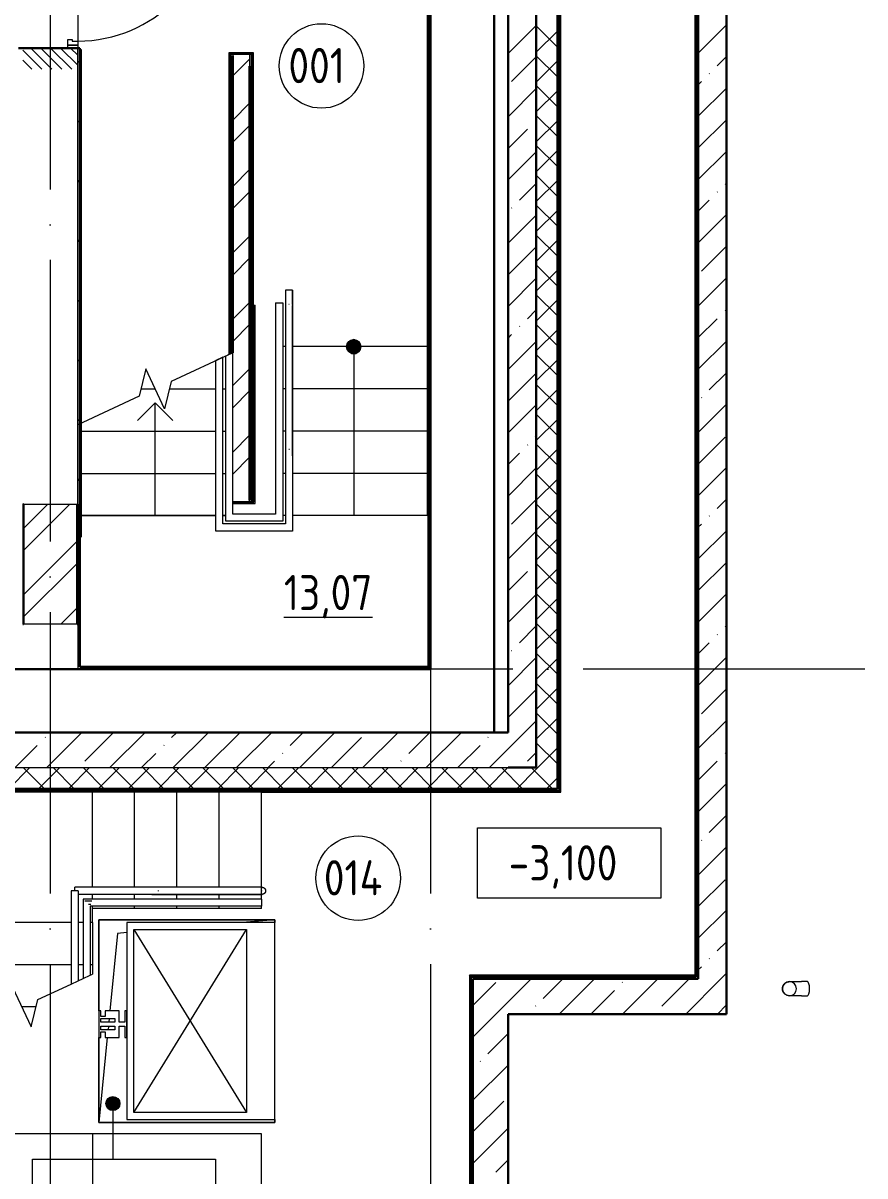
# Model space of a CAD drawing. Header units: millimetres. Extents: x -325553 to 627452, y -28539 to 738858.
# Drawn here: x -181163 to -175187, y 643672 to 651860 of the extents above; entities that cross this region are included whole.
import ezdxf

# ---------------------------------------------------------------- set-up
doc = ezdxf.new("R2010")
doc.units = ezdxf.units.MM
doc.linetypes.add('ADSK_Линия сетки', pattern=[25, 20, -2.5, 0, -2.5])
doc.linetypes.add('ADSK_Штриховая_ш2 п1_5', pattern=[4.5, 3, -1.5])
for name, color, linetype, lineweight in [('Аннотация', 7, 'Continuous', 18), ('Двери', 252, 'Continuous', 9), ('Лестницы', 252, 'Continuous', 9), ('Марки помещений', 252, 'Continuous', 20), ('Обобщенные модели', 252, 'Continuous', 18), ('Оборудование', 8, 'Continuous', 18), ('Ограждение', 252, 'Continuous', 9), ('Оси', 252, 'Continuous', 9), ('Отметки', 7, 'Continuous', 9), ('Перекрытие', 252, 'Continuous', 18), ('Стены внутренние', 7, 'Continuous', 18), ('Стены наружные', 7, 'Continuous', 18), ('Стены штриховка', 7, 'Continuous', 9), ('Стрелки вверх', 7, 'Continuous', 18)]:
    doc.layers.add(name, color=color, linetype=linetype, lineweight=lineweight)
doc.styles.add('GOST Common_2', font='', dxfattribs={"width": 0.9, "height": 250})
doc.styles.get('GOST Common_2').set_extended_font_data('GOST type B')
pattern_1 = [(0, (-204731, -798.36), (0, 600), []), (90, (-204731, -798.36), (-600, 4e-14), [])]

# ---------------------------------------------------------------- blocks, each defined once
blk = doc.blocks.new('подвал')
at = {"layer": 'Двери', "lineweight": 18, "true_color": 0x636466}
h = blk.add_hatch(dxfattribs=at)
h.set_pattern_fill('FP_1', color=251, angle=-90, style=0, pattern_type=2)
h.set_pattern_definition([(315, (-180166.95, 19506.906), (35.3553, 35.3553), [])])
h.paths.add_polyline_path([(-179972, 18821.9), (-179972, 18971.9), (-180362, 18971.9), (-180362, 18821.9)])
h.paths.add_polyline_path([(-180362, 20041.9), (-179972, 20041.9), (-179972, 20191.9), (-180362, 20191.9)])
at = {"layer": 'Ограждение', "true_color": 0x636466}
h = blk.add_hatch(dxfattribs=at)
h.set_pattern_fill('FP_22', color=251, style=0, pattern_type=2)
h.set_pattern_definition(pattern_1)
h.paths.add_polyline_path([(-175582, 12376.9), (-175582, 22696.9), (-175592, 22686.9), (-175592, 12386.9)])
h = blk.add_hatch(dxfattribs=at)
h.set_pattern_fill('FP_22', color=251, style=0, pattern_type=2)
h.set_pattern_definition(pattern_1)
h.paths.add_polyline_path([(-176542, 13686.9), (-176542, 20561.9), (-176552, 20551.9), (-176552, 13696.9)])
h = blk.add_hatch(dxfattribs=at)
h.set_pattern_fill('FP_22', color=251, style=0, pattern_type=2)
h.set_pattern_definition(pattern_1)
h.paths.add_polyline_path([(-179957, 16302.4), (-179947, 16307.1), (-179947, 18961.9), (-179957, 18961.9), (-179957, 16307.1)])
h = blk.add_hatch(dxfattribs=at)
h.set_pattern_fill('FP_22', color=251, style=0, pattern_type=2)
h.set_pattern_definition(pattern_1)
h.paths.add_polyline_path([(-178897, 16796.7), (-178887, 16801.4), (-178887, 18932), (-178897, 18941.9), (-178897, 16802.7)])
h = blk.add_hatch(dxfattribs=at)
h.set_pattern_fill('FP_22', color=251, style=0, pattern_type=2)
h.set_pattern_definition(pattern_1)
h.paths.add_polyline_path([(-178727, 15746.9), (-178727, 18941.9), (-178737, 18931.9), (-178737, 15746.9)])
h = blk.add_hatch(dxfattribs=at)
h.set_pattern_fill('FP_22', color=251, style=0, pattern_type=2)
h.set_pattern_definition(pattern_1)
h.paths.add_polyline_path([(-177543.4, 13686.9), (-176542, 13686.9), (-176552, 13696.9), (-178668.7, 13696.9), (-178668.7, 13686.9)])
h = blk.add_hatch(dxfattribs=at)
h.set_pattern_fill('FP_22', color=251, style=0, pattern_type=2)
h.set_pattern_definition(pattern_1)
h.paths.add_polyline_path([(-177167, 12376.9), (-175582, 12376.9), (-175592, 12386.9), (-177192, 12386.9), (-177182, 12376.9)])
h = blk.add_hatch(dxfattribs=at)
h.set_pattern_fill('FP_22', color=251, style=0, pattern_type=2)
h.set_pattern_definition(pattern_1)
h.paths.add_polyline_path([(-177182, 10274.9), (-177182, 12376.9), (-177192, 12386.9), (-177192, 10284.9)])
at = {"layer": 'Отметки', "true_color": 0x636466}
h = blk.add_hatch(color=251, dxfattribs=at)
edge = h.paths.add_edge_path()
edge.add_arc((-179722.6, 11476.1), 50, 0, 360)
at = {"layer": 'Стрелки вверх', "true_color": 0x636466}
h = blk.add_hatch(color=251, dxfattribs=at)
edge = h.paths.add_edge_path()
edge.add_arc((-178013.4, 16851.9), 50, 0, 360)
blk.add_hatch(color=251, dxfattribs=at).paths.add_polyline_path([(-177999.3, 16803.9), (-177975.6, 16819.2), (-177963.9, 16844.8), (-177967.9, 16872.7), (-177986.4, 16894), (-178013.4, 16901.9), (-178040.5, 16894), (-178058.9, 16872.7), (-178062.9, 16844.8), (-178051.2, 16819.2), (-178027.5, 16803.9)])
at = {"layer": 'Аннотация', "color": 251, "lineweight": 20, "true_color": 0x636466}
for p, q in [((-177133.4, 12933.8), (-177133.4, 13433.8)), ((-177133.4, 13433.8), (-175833.4, 13433.8)), ((-175833.4, 13433.8), (-175833.4, 12933.8)), ((-175833.4, 12933.8), (-177133.4, 12933.8)), ((-180293.7, 10581), (-180293.7, 11081)), ((-180293.7, 11081), (-178993.7, 11081)), ((-178993.7, 11081), (-178993.7, 10581))]:
    blk.add_line(p, q, dxfattribs=at)
at = {"layer": 'Двери', "color": 251, "true_color": 0x636466}
for p, q in [((-180042, 19031.9), (-180012, 19031.9)), ((-180042, 18991.9), (-180042, 19031.9)), ((-180012, 19031.9), (-180012, 19021.9)), ((-180012, 19021.9), (-179972, 19021.9)), ((-179972, 19021.9), (-179972, 18991.9)), ((-179972, 18991.9), (-180042, 18991.9)), ((-180042, 18971.9), (-180042, 18991.9)), ((-180042, 18991.9), (-179972, 18991.9)), ((-179972, 18971.9), (-180042, 18971.9)), ((-179972, 18991.9), (-179972, 18971.9))]:
    blk.add_line(p, q, dxfattribs=at)
at = {"layer": 'Двери', "color": 251, "linetype": 'ADSK_Штриховая_ш2 п1_5', "true_color": 0x636466}
for p, q in [((-179972, 18971.9), (-180362, 18971.9)), ((-179972, 18821.9), (-179972, 18971.9))]:
    blk.add_line(p, q, dxfattribs=at)
at = {"layer": 'Двери', "color": 251, "true_color": 0x636466}
blk.add_arc((-179972, 19991.9), 970, 270, 0, dxfattribs=at)
at = {"layer": 'Лестницы', "color": 251, "true_color": 0x636466}
for p, q in [((-178872, 16808.4), (-179308.7, 16604.7)), ((-178497.4, 16851.9), (-178517.4, 16851.9)), ((-178497.4, 16851.9), (-178517.4, 16851.9)), ((-177492, 16851.9), (-178447.4, 16851.9)), ((-177492, 16851.9), (-178447.4, 16851.9)), ((-179488, 16693.5), (-179535.2, 16499.1)), ((-179355.9, 16410.3), (-179488, 16693.5)), ((-179522.4, 16551.9), (-179422, 16551.9)), ((-179522.4, 16551.9), (-179422, 16551.9)), ((-179308.7, 16604.7), (-179355.9, 16410.3)), ((-179321.5, 16551.9), (-178991.6, 16551.9)), ((-179321.5, 16551.9), (-178991.6, 16551.9)), ((-178941.6, 16551.9), (-178921.6, 16551.9)), ((-178941.6, 16551.9), (-178921.6, 16551.9)), ((-178497.4, 16551.9), (-178517.4, 16551.9)), ((-178497.4, 16551.9), (-178517.4, 16551.9)), ((-177492, 16551.9), (-178447.4, 16551.9)), ((-177492, 16551.9), (-178447.4, 16551.9)), ((-179535.2, 16499.1), (-179972, 16295.4)), ((-179947, 16251.9), (-178991.6, 16251.9)), ((-179947, 16251.9), (-178991.6, 16251.9)), ((-178941.6, 16251.9), (-178921.6, 16251.9)), ((-178941.6, 16251.9), (-178921.6, 16251.9)), ((-178497.4, 16251.9), (-178517.4, 16251.9)), ((-178497.4, 16251.9), (-178517.4, 16251.9)), ((-177492, 16251.9), (-178447.4, 16251.9)), ((-177492, 16251.9), (-178447.4, 16251.9)), ((-179947, 15951.9), (-178991.6, 15951.9)), ((-179947, 15951.9), (-178991.6, 15951.9)), ((-178941.6, 15951.9), (-178921.6, 15951.9)), ((-178941.6, 15951.9), (-178921.6, 15951.9)), ((-178497.4, 15951.9), (-178517.4, 15951.9)), ((-178497.4, 15951.9), (-178517.4, 15951.9)), ((-177492, 15951.9), (-178447.4, 15951.9)), ((-177492, 15951.9), (-178447.4, 15951.9)), ((-179947, 15651.9), (-178991.6, 15651.9)), ((-179947, 15651.9), (-178991.6, 15651.9)), ((-178941.6, 15651.9), (-178921.6, 15651.9)), ((-178941.6, 15651.9), (-178921.6, 15651.9)), ((-179868.7, 13011.9), (-179868.7, 13686.9)), ((-179868.7, 13011.9), (-179868.7, 13686.9)), ((-179568.7, 13011.9), (-179568.7, 13686.9)), ((-179568.7, 13011.9), (-179568.7, 13686.9)), ((-179268.7, 13011.9), (-179268.7, 13686.9)), ((-179268.7, 13011.9), (-179268.7, 13686.9)), ((-178968.7, 13011.9), (-178968.7, 13686.9)), ((-178968.7, 13011.9), (-178968.7, 13686.9)), ((-178668.7, 13011.9), (-178668.7, 13686.9)), ((-178668.7, 13011.9), (-178668.7, 13686.9)), ((-179868.7, 12926.9), (-179868.7, 12961.9)), ((-179868.7, 12926.9), (-179868.7, 12961.9)), ((-179568.7, 12926.9), (-179568.7, 12961.9)), ((-179568.7, 12926.9), (-179568.7, 12961.9)), ((-179268.7, 12926.9), (-179268.7, 12961.9)), ((-179268.7, 12926.9), (-179268.7, 12961.9)), ((-178968.7, 12926.9), (-178968.7, 12961.9)), ((-178968.7, 12926.9), (-178968.7, 12961.9)), ((-178668.7, 12926.9), (-178668.7, 12961.9)), ((-178668.7, 12926.9), (-178668.7, 12961.9)), ((-179868.7, 12861.9), (-179868.7, 12876.9)), ((-179868.7, 12861.9), (-179868.7, 12876.9)), ((-179868.7, 12761.9), (-179868.7, 12861.9)), ((-179568.7, 12861.9), (-179868.7, 12861.9)), ((-179568.7, 12861.9), (-179568.7, 12876.9)), ((-179568.7, 12861.9), (-179568.7, 12876.9)), ((-179268.7, 12861.9), (-179568.7, 12861.9)), ((-179268.7, 12861.9), (-179268.7, 12876.9)), ((-179268.7, 12861.9), (-179268.7, 12876.9)), ((-178968.7, 12861.9), (-179268.7, 12861.9)), ((-178968.7, 12861.9), (-178968.7, 12876.9)), ((-178968.7, 12861.9), (-178968.7, 12876.9)), ((-178668.7, 12861.9), (-178968.7, 12861.9)), ((-178668.7, 12861.9), (-178668.7, 12876.9)), ((-178668.7, 12861.9), (-178668.7, 12876.9)), ((-180018.7, 12761.9), (-180842, 12761.9)), ((-180018.7, 12761.9), (-180842, 12761.9)), ((-179933.7, 12761.9), (-179968.7, 12761.9)), ((-179933.7, 12761.9), (-179968.7, 12761.9)), ((-179868.7, 12761.9), (-179883.7, 12761.9)), ((-179868.7, 12761.9), (-179883.7, 12761.9)), ((-179868.7, 12761.9), (-179868.7, 12461.9)), ((-180018.7, 12461.9), (-180842, 12461.9)), ((-180018.7, 12461.9), (-180842, 12461.9)), ((-179933.7, 12461.9), (-179968.7, 12461.9)), ((-179933.7, 12461.9), (-179968.7, 12461.9)), ((-179868.7, 12461.9), (-179883.7, 12461.9)), ((-179868.7, 12461.9), (-179883.7, 12461.9)), ((-179868.7, 12461.9), (-179868.7, 12395.1)), ((-179968.7, 12348.4), (-179933.7, 12364.7)), ((-179883.7, 12388.1), (-179868.7, 12395.1)), ((-180434.7, 12303.5), (-180302.7, 12020.3)), ((-180255.4, 12214.7), (-180018.7, 12325.1)), ((-180302.7, 12020.3), (-180255.4, 12214.7)), ((-180268.3, 12161.9), (-180368.7, 12161.9)), ((-180268.3, 12161.9), (-180368.7, 12161.9))]:
    blk.add_line(p, q, dxfattribs=at)
at = {"layer": 'Марки помещений', "color": 251, "true_color": 0x636466}
for centre in [(-178242, 18845.1), (-177982.1, 13077)]:
    blk.add_circle(centre, 300, dxfattribs=at)
at = {"layer": 'Обобщенные модели', "color": 251, "true_color": 0x636466}
for p, q in [((-174792.8, 12341.9), (-174833.6, 12341.9)), ((-174833.6, 12241.9), (-174792.8, 12241.9))]:
    blk.add_line(p, q, dxfattribs=at)
at = {"layer": 'Обобщенные модели', "color": 251, "true_color": 0x636466, "flags": 128}
for points in [[(-174970, 12291.9), (-174969.9, 12293.9), (-174969.8, 12295.9), (-174969.6, 12297.9), (-174969.3, 12299.9), (-174969, 12301.8), (-174968.5, 12303.8), (-174968, 12305.7), (-174967.4, 12307.6), (-174966.7, 12309.5), (-174966, 12311.4), (-174965.2, 12313.2), (-174964.3, 12315), (-174963.3, 12316.7), (-174962.3, 12318.5), (-174961.2, 12320.1), (-174960.1, 12321.8), (-174958.8, 12323.3), (-174957.5, 12324.9), (-174956.2, 12326.4), (-174954.8, 12327.8), (-174953.3, 12329.1), (-174951.8, 12330.4), (-174950.2, 12331.7), (-174948.6, 12332.9), (-174947, 12334), (-174945.3, 12335), (-174943.5, 12336), (-174941.7, 12336.9), (-174939.9, 12337.7), (-174938.1, 12338.5), (-174936.2, 12339.2), (-174934.3, 12339.8), (-174932.4, 12340.3), (-174930.4, 12340.8), (-174928.4, 12341.2), (-174926.5, 12341.5), (-174924.5, 12341.7), (-174922.5, 12341.8), (-174920.5, 12341.9), (-174920, 12341.9)], [(-174920, 12241.9), (-174921.9, 12241.9), (-174923.9, 12242.1), (-174925.9, 12242.3), (-174927.9, 12242.5), (-174929.9, 12242.9), (-174931.8, 12243.3), (-174933.8, 12243.9), (-174935.7, 12244.4), (-174937.6, 12245.1), (-174939.4, 12245.9), (-174941.2, 12246.7), (-174943, 12247.6), (-174944.8, 12248.5), (-174946.5, 12249.5), (-174948.2, 12250.6), (-174949.8, 12251.8), (-174951.4, 12253), (-174952.9, 12254.3), (-174954.4, 12255.7), (-174955.8, 12257.1), (-174957.2, 12258.5), (-174958.5, 12260), (-174959.7, 12261.6), (-174960.9, 12263.2), (-174962, 12264.9), (-174963.1, 12266.6), (-174964, 12268.3), (-174965, 12270.1), (-174965.8, 12271.9), (-174966.6, 12273.8), (-174967.2, 12275.7), (-174967.9, 12277.6), (-174968.4, 12279.5), (-174968.8, 12281.4), (-174969.2, 12283.4), (-174969.5, 12285.4), (-174969.7, 12287.4), (-174969.9, 12289.4), (-174969.9, 12291.4), (-174970, 12291.9)], [(-174920, 12341.9), (-174919.9, 12341.9), (-174919.6, 12341.9), (-174919.1, 12341.9), (-174918.4, 12341.9), (-174917.5, 12341.9), (-174916.4, 12341.9), (-174915.1, 12341.9), (-174913.6, 12341.9), (-174911.9, 12341.9), (-174910.1, 12341.9), (-174908, 12341.9), (-174905.8, 12341.9), (-174903.4, 12341.9), (-174900.9, 12341.9), (-174898.1, 12341.9), (-174895.2, 12341.9), (-174892.1, 12341.9), (-174888.9, 12341.9), (-174885.6, 12341.9), (-174882, 12341.9), (-174878.4, 12341.9), (-174874.6, 12341.9), (-174870.7, 12341.9), (-174866.6, 12341.9), (-174862.5, 12341.9), (-174858.2, 12341.9), (-174853.9, 12341.9), (-174849.4, 12341.9), (-174844.9, 12341.9), (-174840.2, 12341.9), (-174835.5, 12341.9), (-174833.6, 12341.9)], [(-174833.6, 12241.9), (-174838.3, 12241.9), (-174843, 12241.9), (-174847.5, 12241.9), (-174852, 12241.9), (-174856.4, 12241.9), (-174860.7, 12241.9), (-174864.9, 12241.9), (-174869, 12241.9), (-174873, 12241.9), (-174876.8, 12241.9), (-174880.5, 12241.9), (-174884.1, 12241.9), (-174887.5, 12241.9), (-174890.8, 12241.9), (-174894, 12241.9), (-174896.9, 12241.9), (-174899.7, 12241.9), (-174902.4, 12241.9), (-174904.8, 12241.9), (-174907.1, 12241.9), (-174909.3, 12241.9), (-174911.2, 12241.9), (-174912.9, 12241.9), (-174914.5, 12241.9), (-174915.9, 12241.9), (-174917, 12241.9), (-174918, 12241.9), (-174918.8, 12241.9), (-174919.4, 12241.9), (-174919.7, 12241.9), (-174919.9, 12241.9), (-174920, 12241.9)]]:
    blk.add_lwpolyline(points, dxfattribs=at)
at = {"layer": 'Обобщенные модели', "color": 251, "true_color": 0x636466}
for start, end in [(0, 180), (180, 0)]:
    blk.add_arc((-174920, 12291.9), 50, start, end, dxfattribs=at)
for start_param, end_param in [(4.712389, 6.283185), (3.141593, 4.712389)]:
    blk.add_ellipse((-174792.8, 12291.9), major_axis=(0, 50), ratio=0.309017, start_param=start_param, end_param=end_param, dxfattribs=at)
at = {"layer": 'Оборудование', "color": 251, "true_color": 0x636466}
for p, q in [((-179823.4, 12781.9), (-179823.4, 12134.9)), ((-178573.4, 12781.9), (-179823.4, 12781.9)), ((-178573.4, 12781.9), (-178802, 12761.9)), ((-178573.4, 12761.9), (-178573.4, 12781.9)), ((-178573.4, 12761.9), (-179623.4, 12761.9)), ((-179623.4, 12761.9), (-179623.4, 11361.9)), ((-179573.4, 11411.9), (-178773.4, 12711.9)), ((-179573.4, 12711.9), (-178773.4, 11411.9)), ((-179573.4, 11411.9), (-179573.4, 12711.9)), ((-179573.4, 12711.9), (-178773.4, 12711.9)), ((-178773.4, 12711.9), (-178773.4, 11411.9)), ((-178573.4, 11361.9), (-178573.4, 12761.9)), ((-179689.1, 12684.3), (-179744, 12134.9)), ((-179623.4, 12690), (-179689.1, 12684.3)), ((-179808.4, 12134.9), (-179823.4, 12134.9)), ((-179823.4, 12134.9), (-179823.4, 11944.9)), ((-179808.4, 12094.9), (-179808.4, 12134.9)), ((-179723.4, 12134.9), (-179778.4, 12134.9)), ((-179778.4, 12134.9), (-179778.4, 12094.9)), ((-179678.4, 12134.9), (-179723.4, 12134.9)), ((-179678.4, 12054.9), (-179678.4, 12134.9)), ((-179623.4, 12134.9), (-179638.4, 12134.9)), ((-179638.4, 12134.9), (-179638.4, 12054.9)), ((-179623.4, 11944.9), (-179623.4, 12134.9)), ((-179778.4, 12094.9), (-179808.4, 12094.9)), ((-179808.4, 12079.9), (-179708.4, 12079.9)), ((-179808.4, 12054.9), (-179808.4, 12079.9)), ((-179708.4, 12054.9), (-179808.4, 12054.9)), ((-179749.5, 12079.9), (-179752, 12054.9)), ((-179708.4, 12079.9), (-179708.4, 12054.9)), ((-179638.4, 12054.9), (-179678.4, 12054.9)), ((-179808.4, 11999.9), (-179808.4, 12024.9)), ((-179808.4, 12024.9), (-179708.4, 12024.9)), ((-179708.4, 11999.9), (-179808.4, 11999.9)), ((-179808.4, 11944.9), (-179808.4, 11984.9)), ((-179808.4, 11984.9), (-179778.4, 11984.9)), ((-179778.4, 11984.9), (-179778.4, 11944.9)), ((-179755, 12024.9), (-179757.5, 11999.9)), ((-179708.4, 12024.9), (-179708.4, 11999.9)), ((-179678.4, 11944.9), (-179678.4, 12024.9)), ((-179678.4, 12024.9), (-179638.4, 12024.9)), ((-179638.4, 12024.9), (-179638.4, 11944.9)), ((-179763.1, 11944.9), (-179823.4, 11341.9)), ((-179823.4, 11944.9), (-179823.4, 11341.9)), ((-179823.4, 11944.9), (-179808.4, 11944.9)), ((-179778.4, 11944.9), (-179723.4, 11944.9)), ((-179723.4, 11944.9), (-179678.4, 11944.9)), ((-179638.4, 11944.9), (-179623.4, 11944.9)), ((-178773.4, 11411.9), (-179573.4, 11411.9)), ((-179823.4, 11341.9), (-178573.4, 11341.9)), ((-179623.4, 11361.9), (-178573.4, 11361.9)), ((-178573.4, 11341.9), (-178573.4, 11361.9))]:
    blk.add_line(p, q, dxfattribs=at)
at = {"layer": 'Ограждение', "color": 251, "true_color": 0x636466}
for p, q in [((-175592, 22686.9), (-175592, 12386.9)), ((-176542, 13686.9), (-176542, 20561.9)), ((-177492, 20041.9), (-177492, 17151.9)), ((-179957, 18961.9), (-179947, 18961.9)), ((-179947, 18961.9), (-179947, 16307.1)), ((-178897, 18941.9), (-178887, 18931.9)), ((-178897, 16796.7), (-178897, 18941.9)), ((-178887, 18931.9), (-178897, 18941.9)), ((-178897, 18941.9), (-178727, 18941.9)), ((-178737, 18931.9), (-178727, 18941.9)), ((-178727, 18941.9), (-178737, 18931.9)), ((-178727, 18941.9), (-178727, 15746.9)), ((-178497.4, 17251.9), (-178497.4, 17151.4)), ((-178447.4, 17251.9), (-178497.4, 17251.9)), ((-178497.4, 17251.9), (-178497.4, 17151.9)), ((-178470, 17251.9), (-178474.7, 17251.9)), ((-178447.4, 17151.4), (-178447.4, 17251.9)), ((-178447.4, 17251.9), (-178447.4, 17151.9)), ((-178722, 17146.9), (-178712, 17146.9)), ((-178722, 15746.9), (-178722, 17146.9)), ((-178712, 15736.9), (-178712, 17146.9)), ((-178567.4, 17161.9), (-178517.4, 17161.9)), ((-178567.4, 17161.9), (-178567.4, 17151.9)), ((-178567.4, 17151.9), (-178567.4, 15951.9)), ((-178517.4, 17161.9), (-178517.4, 17151.9)), ((-178517.4, 17151.9), (-178517.4, 15951.9)), ((-178497.4, 17151.9), (-178497.4, 15951.9)), ((-178497.4, 17144.5), (-178497.4, 16075.3)), ((-178447.4, 17151.9), (-178447.4, 15951.9)), ((-178447.4, 16075.3), (-178447.4, 17144.5)), ((-177492, 17151.9), (-177492, 15951.9)), ((-178872, 16808.4), (-178921.6, 16785.2)), ((-178872, 16808.4), (-178921.6, 16785.2)), ((-178921.6, 15612.3), (-178921.6, 16785.2)), ((-178884.1, 16802.7), (-178909.1, 16791.1)), ((-178871.6, 16808.4), (-178872, 16808.4)), ((-178871.6, 16808.4), (-178872, 16808.4)), ((-178871.6, 15662.3), (-178871.6, 16808.4)), ((-178941.6, 16775.9), (-178991.6, 16752.6)), ((-178991.6, 15542.3), (-178991.6, 16752.6)), ((-178941.6, 15592.3), (-178941.6, 16775.9)), ((-179947, 16307.1), (-179957, 16302.4)), ((-179947, 16307.1), (-179947, 15498.1)), ((-178469.7, 16120.9), (-178475, 16120.9)), ((-178567.4, 15951.9), (-178567.4, 15662.3)), ((-178517.4, 15951.9), (-178517.4, 15612.3)), ((-178497.4, 15951.9), (-178497.4, 15592.3)), ((-178447.4, 15951.9), (-178447.4, 15542.3)), ((-177492, 15951.9), (-177492, 15651.9)), ((-178871.6, 15736.9), (-178712, 15736.9)), ((-178737, 15746.9), (-178722, 15746.9)), ((-178567.4, 15662.3), (-178871.6, 15662.3)), ((-178497.4, 15592.3), (-178941.6, 15592.3)), ((-178517.4, 15612.3), (-178921.6, 15612.3)), ((-178447.4, 15542.3), (-178991.6, 15542.3)), ((-179868.7, 13686.9), (-180842, 13686.9)), ((-178668.7, 13686.9), (-179868.7, 13686.9)), ((-178668.7, 13696.9), (-178668.7, 13686.9)), ((-178668.7, 13686.9), (-176542, 13686.9)), ((-176552, 13696.9), (-176542, 13686.9)), ((-176542, 13686.9), (-176552, 13696.9)), ((-179968.7, 12986.9), (-180018.7, 12986.9)), ((-180018.7, 12986.9), (-180018.7, 12325.1)), ((-179993.7, 12986.9), (-179993.7, 13011.9)), ((-179868.7, 13011.9), (-179993.7, 13011.9)), ((-179968.7, 12986.9), (-179968.7, 12348.4)), ((-179868.7, 12961.9), (-179968.7, 12961.9)), ((-178668, 13011.9), (-179868.7, 13011.9)), ((-178668, 12961.9), (-179868.7, 12961.9)), ((-178668, 13011.9), (-179445.2, 13011.9)), ((-179445.2, 12961.9), (-178668, 12961.9)), ((-179398.7, 12984.3), (-179398.7, 12989.5)), ((-178668, 12961.9), (-178668, 13011.9)), ((-179933.7, 12926.9), (-179933.7, 12759.9)), ((-179868.7, 12926.9), (-179933.7, 12926.9)), ((-179872.5, 12914.4), (-179921.2, 12914.4)), ((-179880, 12889.4), (-179896.2, 12889.4)), ((-179883.7, 12876.9), (-179883.7, 12759.9)), ((-178668, 12876.9), (-179883.7, 12876.9)), ((-178668, 12926.9), (-179868.7, 12926.9)), ((-178668, 12926.9), (-178668, 12876.9)), ((-179933.7, 12759.9), (-179933.7, 12364.7)), ((-179883.7, 12759.9), (-179883.7, 12388.1)), ((-179933.7, 12364.7), (-179883.7, 12388.1)), ((-179933.7, 12364.7), (-179883.7, 12388.1)), ((-177182, 12376.9), (-177192, 12386.9)), ((-175592, 12386.9), (-177192, 12386.9)), ((-177192, 12386.9), (-177182, 12376.9)), ((-177192, 12386.9), (-177192, 10284.9)), ((-175582, 12376.9), (-175592, 12386.9)), ((-175592, 12386.9), (-175582, 12376.9)), ((-180018.7, 12325.1), (-179968.7, 12348.4))]:
    blk.add_line(p, q, dxfattribs=at)
at = {"layer": 'Ограждение', "color": 251, "true_color": 0x636466, "flags": 128}
for points in [[(-178663.8, 13011.9), (-178663.8, 13011.9), (-178663.9, 13011.9), (-178664.1, 13011.9), (-178664.3, 13011.9), (-178664.6, 13011.9), (-178664.9, 13011.9), (-178665.3, 13011.9), (-178665.7, 13011.9), (-178666.2, 13011.9), (-178666.8, 13011.9), (-178667.4, 13011.9), (-178668, 13011.9), (-178668.8, 13011.9), (-178669.5, 13011.9), (-178670.4, 13011.9), (-178671.2, 13011.9), (-178672.2, 13011.9), (-178673.1, 13011.9), (-178674.1, 13011.9), (-178675.2, 13011.9), (-178676.3, 13011.9), (-178677.4, 13011.9), (-178678.6, 13011.9), (-178679.8, 13011.9), (-178681.1, 13011.9), (-178681.3, 13011.9)], [(-178681.3, 12961.9), (-178680, 12961.9), (-178678.8, 12961.9), (-178677.6, 12961.9), (-178676.5, 12961.9), (-178675.4, 12961.9), (-178674.3, 12961.9), (-178673.3, 12961.9), (-178672.3, 12961.9), (-178671.4, 12961.9), (-178670.5, 12961.9), (-178669.7, 12961.9), (-178668.9, 12961.9), (-178668.2, 12961.9), (-178667.5, 12961.9), (-178666.9, 12961.9), (-178666.3, 12961.9), (-178665.8, 12961.9), (-178665.4, 12961.9), (-178665, 12961.9), (-178664.6, 12961.9), (-178664.3, 12961.9), (-178664.1, 12961.9), (-178664, 12961.9), (-178663.9, 12961.9), (-178663.8, 12961.9)], [(-178668, 12988.9), (-178668, 12986.9), (-178668, 12984.9)], [(-178663.8, 12961.9), (-178663.8, 12961.9), (-178663.9, 12961.9), (-178664.1, 12961.9), (-178664.3, 12961.9), (-178664.6, 12961.9), (-178664.9, 12961.9), (-178665.3, 12961.9), (-178665.7, 12961.9), (-178666.2, 12961.9), (-178666.8, 12961.9), (-178667.4, 12961.9), (-178668, 12961.9)], [(-178667.6, 13011.9), (-178667, 13011.9), (-178666.4, 13011.9), (-178665.9, 13011.9), (-178665.4, 13011.9), (-178665, 13011.9), (-178664.7, 13011.9), (-178664.4, 13011.9), (-178664.1, 13011.9), (-178664, 13011.9), (-178663.9, 13011.9), (-178663.8, 13011.9), (-178663.8, 13011.9)], [(-178663.8, 13011.9), (-178662.8, 13011.9), (-178661.8, 13011.8), (-178660.8, 13011.7), (-178659.8, 13011.6), (-178658.8, 13011.4), (-178657.9, 13011.2), (-178656.9, 13010.9), (-178655.9, 13010.6), (-178655, 13010.3), (-178654.1, 13009.9), (-178653.2, 13009.5), (-178652.3, 13009.1), (-178651.4, 13008.6), (-178650.5, 13008.1), (-178649.7, 13007.5), (-178648.9, 13007), (-178648.1, 13006.3), (-178647.3, 13005.7), (-178646.6, 13005), (-178645.9, 13004.3), (-178645.2, 13003.6), (-178644.5, 13002.8), (-178643.9, 13002.1), (-178643.3, 13001.2), (-178642.8, 13000.4), (-178642.3, 12999.6), (-178641.8, 12998.7), (-178641.3, 12997.8), (-178640.9, 12996.9), (-178640.5, 12996), (-178640.2, 12995), (-178639.9, 12994.1), (-178639.6, 12993.1), (-178639.4, 12992.1), (-178639.2, 12991.2), (-178639, 12990.2), (-178638.9, 12989.2), (-178638.8, 12988.2), (-178638.8, 12987.2), (-178638.8, 12986.9)], [(-178638.8, 12986.9), (-178638.8, 12985.9), (-178638.9, 12984.9), (-178639, 12983.9), (-178639.1, 12982.9), (-178639.3, 12981.9), (-178639.5, 12981), (-178639.8, 12980), (-178640.1, 12979), (-178640.4, 12978.1), (-178640.8, 12977.2), (-178641.2, 12976.3), (-178641.6, 12975.4), (-178642.1, 12974.5), (-178642.6, 12973.6), (-178643.2, 12972.8), (-178643.8, 12972), (-178644.4, 12971.2), (-178645, 12970.4), (-178645.7, 12969.7), (-178646.4, 12969), (-178647.1, 12968.3), (-178647.9, 12967.6), (-178648.7, 12967), (-178649.5, 12966.4), (-178650.3, 12965.9), (-178651.2, 12965.3), (-178652, 12964.9), (-178652.9, 12964.4), (-178653.8, 12964), (-178654.8, 12963.6), (-178655.7, 12963.3), (-178656.6, 12963), (-178657.6, 12962.7), (-178658.6, 12962.5), (-178659.6, 12962.3), (-178660.6, 12962.1), (-178661.5, 12962), (-178662.5, 12961.9), (-178663.5, 12961.9), (-178663.8, 12961.9)]]:
    blk.add_lwpolyline(points, dxfattribs=at)
at = {"layer": 'Ограждение', "color": 251, "true_color": 0x636466}
for start_param, end_param in [(4.712389, 4.791601), (4.633177, 4.712389)]:
    blk.add_ellipse((-178681.3, 12986.9), major_axis=(0, 25), ratio=0.533794, start_param=start_param, end_param=end_param, dxfattribs=at)
blk.add_open_spline([(-178470.4, 17151.9), (-178471, 17151.9), (-178472.4, 17151.9), (-178473.7, 17151.9), (-178474.3, 17151.9)], degree=3, dxfattribs=at)
at = {"layer": 'Оси', "color": 251, "linetype": 'ADSK_Линия сетки', "ltscale": 100, "true_color": 0x636466}
for p, q in [((-180167, 29967.6), (-180167, 10061.9)), ((-177467, 29967.6), (-177467, 10061.9)), ((-174384.1, 14561.9), (-244527.8, 14561.9))]:
    blk.add_line(p, q, dxfattribs=at)
at = {"layer": 'Отметки', "color": 251, "lineweight": 20, "true_color": 0x636466}
for p, q in [((-179722.6, 11476.1), (-179722.6, 11081)), ((-179722.6, 11081), (-179643.7, 11081))]:
    blk.add_line(p, q, dxfattribs=at)
at = {"layer": 'Отметки', "color": 251, "true_color": 0x636466}
blk.add_circle((-179722.6, 11476.1), 50, dxfattribs=at)
at = {"layer": 'Перекрытие', "color": 251, "true_color": 0x636466}
for p, q in [((-178991.6, 15651.9), (-179947, 15651.9)), ((-178921.6, 15651.9), (-178941.6, 15651.9)), ((-178497.4, 15651.9), (-178517.4, 15651.9)), ((-177482, 15651.9), (-178447.4, 15651.9)), ((-179823.4, 12134.9), (-179823.4, 12781.9)), ((-179823.4, 12781.9), (-178573.4, 12781.9)), ((-178573.4, 12781.9), (-178573.4, 12761.9)), ((-179823.4, 11341.9), (-179823.4, 11944.9)), ((-178573.4, 11341.9), (-179823.4, 11341.9)), ((-178573.4, 11361.9), (-178573.4, 11341.9)), ((-178668.7, 11261.9), (-180852, 11261.9)), ((-179868.7, 11261.9), (-179868.7, 10274.9)), ((-178668.7, 10274.9), (-178668.7, 11261.9))]:
    blk.add_line(p, q, dxfattribs=at)
at = {"layer": 'Стены внутренние', "color": 251, "lineweight": 30, "true_color": 0x636466}
for p, q in [((-176567, 13711.9), (-176567, 20536.9)), ((-180867, 13711.9), (-176567, 13711.9))]:
    blk.add_line(p, q, dxfattribs=at)
at = {"layer": 'Стены внутренние', "color": 251, "linetype": 'Continuous', "lineweight": 9, "true_color": 0x636466}
for p, q in [((-176567, 18979.5), (-176717, 19129.5)), ((-176717, 18942.5), (-176567, 19092.5)), ((-176567, 18767.3), (-176717, 18917.3)), ((-176717, 18730.4), (-176567, 18880.4)), ((-176567, 18555.2), (-176717, 18705.2)), ((-176717, 18518.2), (-176567, 18668.2)), ((-176567, 18343.1), (-176717, 18493.1)), ((-176717, 18306.1), (-176567, 18456.1)), ((-176567, 18130.9), (-176717, 18280.9)), ((-176717, 18094), (-176567, 18244)), ((-176567, 17918.8), (-176717, 18068.8)), ((-176717, 17881.9), (-176567, 18031.9)), ((-176567, 17706.7), (-176717, 17856.7)), ((-176717, 17669.7), (-176567, 17819.7)), ((-176567, 17494.5), (-176717, 17644.5)), ((-176717, 17457.6), (-176567, 17607.6)), ((-176567, 17282.4), (-176717, 17432.4)), ((-176717, 17245.5), (-176567, 17395.5)), ((-176567, 17070.3), (-176717, 17220.3)), ((-176717, 17033.3), (-176567, 17183.3)), ((-176567, 16858.1), (-176717, 17008.1)), ((-176717, 16821.2), (-176567, 16971.2)), ((-176567, 16646), (-176717, 16796)), ((-176717, 16609.1), (-176567, 16759.1)), ((-176567, 16433.9), (-176717, 16583.9)), ((-176717, 16396.9), (-176567, 16546.9)), ((-176567, 16221.7), (-176717, 16371.7)), ((-176717, 16184.8), (-176567, 16334.8)), ((-176567, 16009.6), (-176717, 16159.6)), ((-176717, 15972.7), (-176567, 16122.7)), ((-176567, 15797.5), (-176717, 15947.5)), ((-176717, 15760.5), (-176567, 15910.5)), ((-176567, 15585.3), (-176717, 15735.3)), ((-176717, 15548.4), (-176567, 15698.4)), ((-176567, 15373.2), (-176717, 15523.2)), ((-176717, 15336.3), (-176567, 15486.3)), ((-176567, 15161.1), (-176717, 15311.1)), ((-176717, 15124.1), (-176567, 15274.1)), ((-176567, 14948.9), (-176717, 15098.9)), ((-176717, 14912), (-176567, 15062)), ((-176567, 14736.8), (-176717, 14886.8)), ((-176717, 14699.9), (-176567, 14849.9)), ((-176567, 14524.7), (-176717, 14674.7)), ((-176717, 14487.7), (-176567, 14637.7)), ((-176567, 14312.5), (-176717, 14462.5)), ((-176717, 14275.6), (-176567, 14425.6)), ((-176567, 14100.4), (-176717, 14250.4)), ((-176717, 14063.5), (-176567, 14213.5)), ((-176567, 13888.3), (-176717, 14038.3)), ((-176717, 13851.3), (-176567, 14001.3)), ((-180462.6, 13711.9), (-180312.6, 13861.9)), ((-180208.9, 13711.9), (-180358.9, 13861.9)), ((-180250.5, 13711.9), (-180100.5, 13861.9)), ((-179996.8, 13711.9), (-180146.8, 13861.9)), ((-180038.4, 13711.9), (-179888.4, 13861.9)), ((-179784.7, 13711.9), (-179934.7, 13861.9)), ((-179826.2, 13711.9), (-179676.2, 13861.9)), ((-179572.6, 13711.9), (-179722.6, 13861.9)), ((-179614.1, 13711.9), (-179464.1, 13861.9)), ((-179360.4, 13711.9), (-179510.4, 13861.9)), ((-179402, 13711.9), (-179252, 13861.9)), ((-179148.3, 13711.9), (-179298.3, 13861.9)), ((-179189.8, 13711.9), (-179039.8, 13861.9)), ((-178936.2, 13711.9), (-179086.2, 13861.9)), ((-178977.7, 13711.9), (-178827.7, 13861.9)), ((-178724, 13711.9), (-178874, 13861.9)), ((-178765.6, 13711.9), (-178615.6, 13861.9)), ((-178511.9, 13711.9), (-178661.9, 13861.9)), ((-178553.4, 13711.9), (-178403.4, 13861.9)), ((-178299.8, 13711.9), (-178449.8, 13861.9)), ((-178341.3, 13711.9), (-178191.3, 13861.9)), ((-178087.6, 13711.9), (-178237.6, 13861.9)), ((-178129.2, 13711.9), (-177979.2, 13861.9)), ((-177875.5, 13711.9), (-178025.5, 13861.9)), ((-177917, 13711.9), (-177767, 13861.9)), ((-177663.4, 13711.9), (-177813.4, 13861.9)), ((-177704.9, 13711.9), (-177554.9, 13861.9)), ((-177451.2, 13711.9), (-177601.2, 13861.9)), ((-177492.8, 13711.9), (-177342.8, 13861.9)), ((-177239.1, 13711.9), (-177389.1, 13861.9)), ((-177280.6, 13711.9), (-177130.6, 13861.9)), ((-177027, 13711.9), (-177177, 13861.9)), ((-177068.5, 13711.9), (-176918.5, 13861.9)), ((-176814.8, 13711.9), (-176964.8, 13861.9)), ((-176856.4, 13711.9), (-176717, 13851.3)), ((-176717, 13826.2), (-176752.7, 13861.9)), ((-176602.7, 13711.9), (-176717, 13826.2)), ((-176644.3, 13711.9), (-176567, 13789.2))]:
    blk.add_line(p, q, dxfattribs=at)
at = {"layer": 'Стены наружные', "color": 251, "lineweight": 30, "true_color": 0x636466}
for p, q in [((-175367, 12111.9), (-175367, 22911.9)), ((-175582, 22696.9), (-175582, 12376.9)), ((-175567, 22711.9), (-175567, 12361.9)), ((-176552, 13696.9), (-176552, 20551.9)), ((-177017, 14111.9), (-177017, 20386.9)), ((-176717, 13861.9), (-176717, 20386.9)), ((-177467, 14561.9), (-177467, 20066.9)), ((-176917, 20136.9), (-176917, 14111.9)), ((-177482, 20051.9), (-177482, 14576.9)), ((-179957, 18971.9), (-180392, 18971.9)), ((-179957, 14576.9), (-179957, 18971.9)), ((-178737, 18931.9), (-178887, 18931.9)), ((-178887, 18931.9), (-178887, 16801.4)), ((-178872, 18916.9), (-178872, 16808.2)), ((-178737, 15746.9), (-178737, 18931.9)), ((-178752, 15761.9), (-178752, 18844.3)), ((-180362, 15731.9), (-180357, 15731.9)), ((-180357, 15731.9), (-180357, 14881.9)), ((-179977, 15731.9), (-179972, 15731.9)), ((-179977, 14881.9), (-179977, 15731.9)), ((-179972, 15731.9), (-179972, 14881.9)), ((-178871.6, 15746.9), (-178737, 15746.9)), ((-180357, 14881.9), (-180362, 14881.9)), ((-179972, 14881.9), (-179977, 14881.9)), ((-177482, 14576.9), (-179957, 14576.9)), ((-181042, 14561.9), (-177467, 14561.9)), ((-179972, 14561.9), (-177467, 14561.9)), ((-176917, 14111.9), (-182202, 14111.9)), ((-176917, 13861.9), (-176717, 13861.9)), ((-180852, 13696.9), (-176552, 13696.9)), ((-177182, 12376.9), (-177182, 10274.9)), ((-175582, 12376.9), (-177182, 12376.9)), ((-177167, 12361.9), (-177167, 10259.9)), ((-175567, 12361.9), (-177167, 12361.9)), ((-176917, 10009.9), (-176917, 12111.9)), ((-176917, 12111.9), (-175367, 12111.9))]:
    blk.add_line(p, q, dxfattribs=at)
at = {"layer": 'Стены наружные', "color": 251, "true_color": 0x636466}
for p, q in [((-179972, 19991.9), (-179972, 19021.9)), ((-179972, 15731.9), (-179972, 18971.9)), ((-180357, 15731.9), (-179977, 15731.9)), ((-179977, 14881.9), (-180357, 14881.9)), ((-179972, 14881.9), (-179972, 14561.9)), ((-179823.4, 11343.9), (-178573.4, 11343.9))]:
    blk.add_line(p, q, dxfattribs=at)
at = {"layer": 'Стены наружные', "color": 251, "linetype": 'Continuous', "lineweight": 9, "true_color": 0x636466}
for p, q in [((-176917, 18933.4), (-176717, 19133.4)), ((-175567, 18936.4), (-175367, 19136.4)), ((-175582, 19016.9), (-175567, 19031.9)), ((-178872, 18931.6), (-178871.7, 18931.9)), ((-179972, 18869.5), (-179957, 18884.5)), ((-178871.9, 18774.5), (-178752, 18894.5)), ((-176892.2, 18733.7), (-176717, 18908.9)), ((-176567, 18880.4), (-176552, 18895.4)), ((-175432.9, 18845.9), (-175367, 18911.9)), ((-178752, 18816.7), (-178737, 18831.7)), ((-177482, 18813.9), (-177467, 18828.9)), ((-175489, 18789.8), (-175486.6, 18792.2)), ((-178887, 18681.7), (-178872, 18696.7)), ((-176917, 18484.4), (-176717, 18684.4)), ((-175567, 18711.9), (-175545.1, 18733.7)), ((-175567, 18487.4), (-175367, 18687.4)), ((-175582, 18592.6), (-175567, 18607.6)), ((-178871.9, 18460.2), (-178752, 18580.2)), ((-179972, 18445.2), (-179957, 18460.2)), ((-178871.9, 18303.1), (-178752, 18423)), ((-176723.8, 18453.1), (-176721.4, 18455.4)), ((-176567, 18456.1), (-176552, 18471.1)), ((-175567, 18262.9), (-175367, 18462.9)), ((-178752, 18392.4), (-178737, 18407.4)), ((-177482, 18389.6), (-177467, 18404.6)), ((-176917, 18259.9), (-176779.9, 18396.9)), ((-178887, 18257.4), (-178872, 18272.4)), ((-176917, 18035.4), (-176717, 18235.4)), ((-175582, 18168.3), (-175567, 18183.3)), ((-175567, 18038.4), (-175367, 18238.4)), ((-178871.8, 17988.8), (-178752, 18108.7)), ((-179972, 18021), (-179957, 18036)), ((-176567, 18031.9), (-176552, 18046.9)), ((-175376.8, 18004), (-175367, 18013.9)), ((-178871.8, 17831.7), (-178752, 17951.6)), ((-178752, 17968.2), (-178737, 17983.2)), ((-177482, 17965.4), (-177467, 17980.4)), ((-176836.1, 17891.8), (-176717, 18010.9)), ((-175432.9, 17947.9), (-175430.5, 17950.3)), ((-175567, 17813.9), (-175489, 17891.8)), ((-178887, 17833.2), (-178872, 17848.2)), ((-176917, 17586.4), (-176717, 17786.4)), ((-176892.2, 17835.7), (-176889.8, 17838)), ((-175567, 17589.4), (-175367, 17789.4)), ((-175582, 17744.1), (-175567, 17759.1)), ((-179972, 17596.7), (-179957, 17611.7)), ((-178871.8, 17517.4), (-178752, 17637.2)), ((-176567, 17607.6), (-176552, 17622.6)), ((-178752, 17543.9), (-178737, 17558.9)), ((-177482, 17541.1), (-177467, 17556.1)), ((-176917, 17361.9), (-176723.8, 17555)), ((-175545.1, 17386.7), (-175367, 17564.8)), ((-178871.8, 17360.3), (-178752, 17480.1)), ((-178887, 17408.9), (-178872, 17423.9)), ((-176917, 17137.4), (-176717, 17337.4)), ((-175582, 17319.8), (-175567, 17334.8)), ((-175567, 17140.3), (-175367, 17340.3)), ((-176567, 17183.3), (-176552, 17198.3)), ((-179972, 17172.4), (-179957, 17187.4)), ((-178871.7, 17046), (-178752, 17165.8)), ((-178752, 17119.6), (-178737, 17134.6)), ((-177482, 17116.9), (-177467, 17131.9)), ((-176779.9, 17049.9), (-176717, 17112.9)), ((-175567, 16915.8), (-175432.9, 17049.9)), ((-175376.8, 17106), (-175374.4, 17108.4)), ((-178887, 16984.6), (-178872, 16999.6)), ((-178871.7, 16888.9), (-178752, 17008.6)), ((-176836.1, 16993.8), (-176833.7, 16996.1)), ((-176917, 16912.9), (-176892.2, 16937.6)), ((-176917, 16688.4), (-176717, 16888.4)), ((-175582, 16895.5), (-175567, 16910.5)), ((-175567, 16691.3), (-175367, 16891.3)), ((-179972, 16748.2), (-179957, 16763.2)), ((-178752, 16695.4), (-178737, 16710.4)), ((-177482, 16692.6), (-177467, 16707.6)), ((-176567, 16759.1), (-176552, 16774.1)), ((-178871.7, 16574.6), (-178752, 16694.3)), ((-176917, 16463.9), (-176717, 16663.9)), ((-175489, 16544.8), (-175367, 16666.8)), ((-178871.6, 16417.5), (-178752, 16537.2)), ((-175582, 16471.3), (-175567, 16486.3)), ((-175545.1, 16488.6), (-175542.8, 16491)), ((-176917, 16239.4), (-176717, 16439.4)), ((-175567, 16242.3), (-175367, 16442.3)), ((-179972, 16323.9), (-179957, 16338.9)), ((-176567, 16334.8), (-176552, 16349.8)), ((-178871.6, 16103.2), (-178752, 16222.9)), ((-178752, 16271.1), (-178737, 16286.1)), ((-177482, 16268.3), (-177467, 16283.3)), ((-176723.8, 16208), (-176717, 16214.8)), ((-176779.9, 16151.9), (-176777.6, 16154.2)), ((-175567, 16017.8), (-175376.8, 16208)), ((-178871.6, 15946.1), (-178752, 16065.7)), ((-176917, 16014.8), (-176836.1, 16095.7)), ((-175582, 16047), (-175567, 16062)), ((-176917, 15790.3), (-176717, 15990.3)), ((-175567, 15793.3), (-175367, 15993.3)), ((-179972, 15899.6), (-179957, 15914.6)), ((-176567, 15910.5), (-176552, 15925.5)), ((-178752, 15846.9), (-178737, 15861.9)), ((-177482, 15844.1), (-177467, 15859.1)), ((-180357, 15560.8), (-180185.8, 15731.9)), ((-180357, 15403.6), (-180028.7, 15731.9)), ((-178756.4, 15746.9), (-178752, 15751.4)), ((-176892.2, 15590.6), (-176717, 15765.8)), ((-175432.9, 15702.9), (-175367, 15768.8)), ((-175489, 15646.7), (-175486.6, 15649.1)), ((-175582, 15622.7), (-175567, 15637.7)), ((-175567, 15568.8), (-175545.1, 15590.6)), ((-179972, 15475.4), (-179957, 15490.4)), ((-176917, 15341.3), (-176717, 15541.3)), ((-176567, 15486.3), (-176552, 15501.3)), ((-175567, 15344.3), (-175367, 15544.3)), ((-180357, 15089.3), (-179977, 15469.3)), ((-177482, 15419.8), (-177467, 15434.8)), ((-180357, 14932.2), (-179977, 15312.2)), ((-176723.8, 15310), (-176721.4, 15312.3)), ((-175567, 15119.8), (-175367, 15319.8)), ((-176917, 15116.8), (-176779.9, 15253.8)), ((-175582, 15198.5), (-175567, 15213.5)), ((-179972, 15051.1), (-179957, 15066.1)), ((-176917, 14892.3), (-176717, 15092.3)), ((-176567, 15062), (-176552, 15077)), ((-175567, 14895.3), (-175367, 15095.3)), ((-180092.9, 14881.9), (-179977, 14997.9)), ((-177482, 14995.5), (-177467, 15010.5)), ((-176836.1, 14748.7), (-176717, 14867.8)), ((-175376.8, 14861), (-175367, 14870.8)), ((-175582, 14774.2), (-175567, 14789.2)), ((-175567, 14670.8), (-175489, 14748.7)), ((-175432.9, 14804.8), (-175430.5, 14807.2)), ((-176892.2, 14692.6), (-176889.8, 14694.9)), ((-179972, 14626.9), (-179957, 14641.9)), ((-179612.6, 14561.9), (-179597.6, 14576.9)), ((-179188.4, 14561.9), (-179173.4, 14576.9)), ((-178764.1, 14561.9), (-178749.1, 14576.9)), ((-178339.8, 14561.9), (-178324.8, 14576.9)), ((-177915.6, 14561.9), (-177900.6, 14576.9)), ((-177491.3, 14561.9), (-177476.3, 14576.9)), ((-177476.3, 14576.9), (-177467, 14586.3)), ((-176917, 14443.3), (-176717, 14643.3)), ((-176567, 14637.7), (-176552, 14652.7)), ((-175567, 14446.3), (-175367, 14646.3)), ((-176917, 14218.8), (-176723.8, 14411.9)), ((-175545.1, 14243.6), (-175367, 14421.8)), ((-175582, 14349.9), (-175567, 14364.9)), ((-176917, 13994.3), (-176717, 14194.3)), ((-176567, 14213.5), (-176552, 14228.5)), ((-175567, 13997.2), (-175367, 14197.2)), ((-180192.4, 13861.9), (-179942.4, 14111.9)), ((-179923, 13906.8), (-179717.9, 14111.9)), ((-179743.4, 13861.9), (-179493.4, 14111.9)), ((-179305.6, 14075.2), (-179268.9, 14111.9)), ((-179294.4, 13861.9), (-179044.4, 14111.9)), ((-179069.9, 13861.9), (-178819.9, 14111.9)), ((-178845.4, 13861.9), (-178595.4, 14111.9)), ((-178463.7, 14019.1), (-178370.9, 14111.9)), ((-178396.4, 13861.9), (-178146.4, 14111.9)), ((-177947.4, 13861.9), (-177697.4, 14111.9)), ((-177621.8, 13962.9), (-177472.9, 14111.9)), ((-177498.3, 13861.9), (-177248.3, 14111.9)), ((-180416.9, 13861.9), (-180259.8, 14019.1)), ((-180203.6, 14075.2), (-180201.3, 14077.6)), ((-179361.7, 14019.1), (-179359.4, 14021.4)), ((-178171.9, 13861.9), (-177958.6, 14075.2)), ((-177273.8, 13861.9), (-177116.7, 14019.1)), ((-177060.6, 14075.2), (-177058.2, 14077.6)), ((-179518.9, 13861.9), (-179417.9, 13962.9)), ((-178519.9, 13962.9), (-178517.5, 13965.3)), ((-177049.3, 13861.9), (-176917, 13994.3)), ((-176779.9, 13906.8), (-176717, 13969.8)), ((-175582, 13925.7), (-175567, 13940.7)), ((-175376.8, 13962.9), (-175374.4, 13965.3)), ((-178620.9, 13861.9), (-178576, 13906.8)), ((-177678, 13906.8), (-177675.6, 13909.2)), ((-175567, 13772.7), (-175432.9, 13906.8)), ((-176567, 13789.2), (-176552, 13804.2)), ((-180053.4, 13696.9), (-180038.4, 13711.9)), ((-179629.1, 13696.9), (-179614.1, 13711.9)), ((-179204.8, 13696.9), (-179189.8, 13711.9)), ((-178780.6, 13696.9), (-178765.6, 13711.9)), ((-178356.3, 13696.9), (-178341.3, 13711.9)), ((-177932, 13696.9), (-177917, 13711.9)), ((-177507.8, 13696.9), (-177492.8, 13711.9)), ((-177083.5, 13696.9), (-177068.5, 13711.9)), ((-176659.3, 13696.9), (-176644.3, 13711.9)), ((-175567, 13548.2), (-175367, 13748.2)), ((-175582, 13501.4), (-175567, 13516.4)), ((-175489, 13401.7), (-175367, 13523.7)), ((-175545.1, 13345.5), (-175542.8, 13347.9)), ((-175567, 13099.2), (-175367, 13299.2)), ((-175582, 13077.2), (-175567, 13092.2)), ((-175567, 12874.7), (-175376.8, 13064.9)), ((-175567, 12650.2), (-175367, 12850.2)), ((-175582, 12652.9), (-175567, 12667.9)), ((-175432.9, 12559.8), (-175367, 12625.7)), ((-175567, 12425.7), (-175545.1, 12447.5)), ((-175489, 12503.6), (-175486.6, 12506)), ((-177145.7, 12361.9), (-177130.7, 12376.9)), ((-176721.5, 12361.9), (-176706.5, 12376.9)), ((-176297.2, 12361.9), (-176282.2, 12376.9)), ((-175872.9, 12361.9), (-175857.9, 12376.9)), ((-175406.2, 12361.9), (-175367, 12401.2)), ((-177182, 12325.7), (-177167, 12340.7)), ((-177167, 12172.7), (-177004.4, 12335.3)), ((-176917, 12198.2), (-176753.3, 12361.9)), ((-176667.7, 12223), (-176528.8, 12361.9)), ((-176554.3, 12111.9), (-176304.3, 12361.9)), ((-176106.4, 12335.3), (-176104, 12337.6)), ((-176105.3, 12111.9), (-175855.3, 12361.9)), ((-175825.8, 12166.9), (-175630.7, 12361.9)), ((-175656.2, 12111.9), (-175406.2, 12361.9)), ((-176329.8, 12111.9), (-176162.5, 12279.1)), ((-177167, 11948.2), (-176917, 12198.2)), ((-176723.8, 12166.9), (-176721.4, 12169.3)), ((-175431.7, 12111.9), (-175367, 12176.7)), ((-175880.7, 12111.9), (-175879.5, 12113.1)), ((-177060.6, 11830.1), (-176917, 11973.7)), ((-177182, 11901.4), (-177167, 11916.4)), ((-177167, 11499.2), (-176917, 11749.2)), ((-177116.7, 11774), (-177114.3, 11776.4)), ((-177182, 11477.2), (-177167, 11492.2)), ((-177167, 11274.7), (-176948.3, 11493.4)), ((-177167, 11050.2), (-176917, 11300.2)), ((-177182, 11052.9), (-177167, 11067.9)), ((-177004.4, 10988.2), (-176917, 11075.7))]:
    blk.add_line(p, q, dxfattribs=at)
at = {"layer": 'Стены штриховка', "color": 251, "true_color": 0x636466}
for p, q in [((-178872, 18931.9), (-178872, 18916.9)), ((-178752, 18931.9), (-178752, 18844.3)), ((-178752, 15746.9), (-178752, 15761.9)), ((-180867, 13861.9), (-176917, 13861.9))]:
    blk.add_line(p, q, dxfattribs=at)
at = {"layer": 'Стрелки вверх', "color": 251, "true_color": 0x636466}
for p, q in [((-178058.9, 16872.7), (-178062.9, 16844.8)), ((-178040.5, 16894), (-178058.9, 16872.7)), ((-178013.4, 16901.9), (-178040.5, 16894)), ((-177986.4, 16894), (-178013.4, 16901.9)), ((-177967.9, 16872.7), (-177986.4, 16894)), ((-177963.9, 16844.8), (-177967.9, 16872.7)), ((-178062.9, 16844.8), (-178051.2, 16819.2)), ((-178051.2, 16819.2), (-178027.5, 16803.9)), ((-178027.5, 16803.9), (-177999.3, 16803.9)), ((-178013.4, 16851.9), (-178013.4, 16551.9)), ((-177999.3, 16803.9), (-177975.6, 16819.2)), ((-177975.6, 16819.2), (-177963.9, 16844.8)), ((-178013.4, 16551.9), (-178013.4, 16251.9)), ((-179422, 16451.9), (-179547, 16326.9)), ((-179422, 16251.9), (-179422, 16451.9)), ((-179422, 16451.9), (-179297, 16326.9)), ((-179422, 15951.9), (-179422, 16251.9)), ((-178013.4, 16251.9), (-178013.4, 15951.9)), ((-179422, 15651.9), (-179422, 15951.9)), ((-178013.4, 15951.9), (-178013.4, 15651.9))]:
    blk.add_line(p, q, dxfattribs=at)
blk.add_circle((-178013.4, 16851.9), 50, dxfattribs=at)
at = {"layer": 'Марки помещений', "color": 251, "true_color": 0x636466, "style": 'GOST Common_2', "width": 0.9}
for s, p in [('001', (-178477, 18722.8)), ('%%U13,07', (-178509.1, 14980.1)), ('014', (-178225.6, 12954.7))]:
    blk.add_text(s, height=250, dxfattribs=at).set_placement(p)
at = {"layer": 'Отметки', "color": 251, "true_color": 0x636466, "style": 'GOST Common_2', "width": 0.9}
blk.add_text('-3,100', height=250, dxfattribs=at).set_placement((-176913.2, 13060.5))

msp = doc.modelspace()

# ---------------------------------------------------------------- block references
msp.add_blockref('подвал', (-802.7, 632710.4))

doc.saveas('drawing.dxf')
